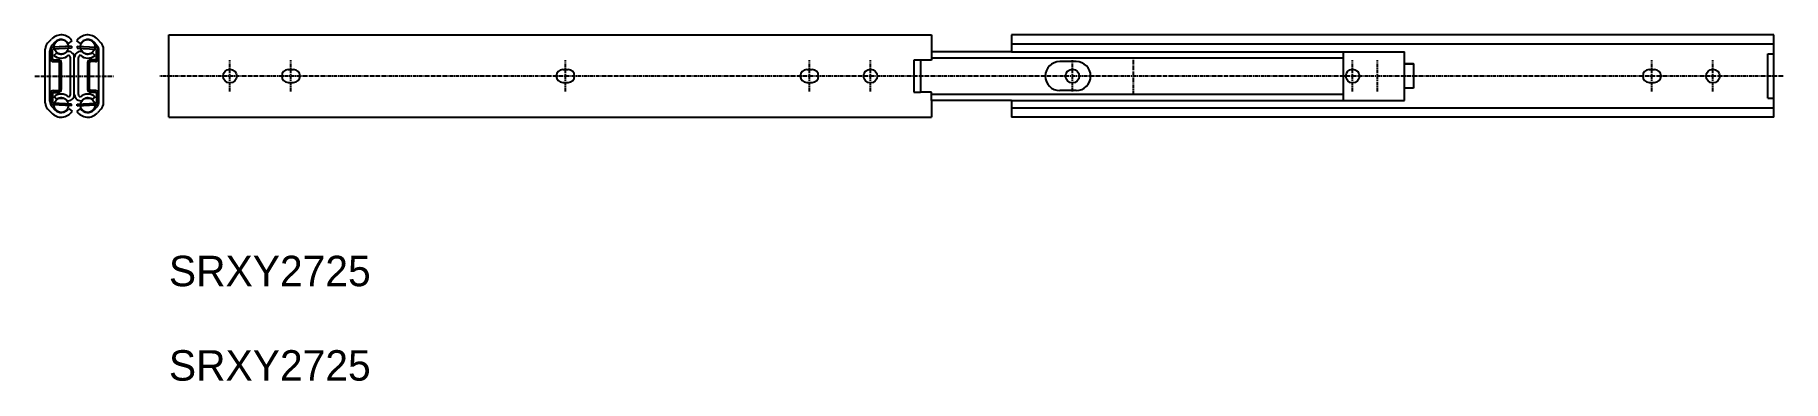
# Model space of a CAD drawing. Extents: x -34 to 539, y 10 to 124.
import ezdxf

# ---------------------------------------------------------------- set-up
doc = ezdxf.new("R2010")
doc.units = 0
doc.linetypes.add('CENTER', pattern=[2, 1.25, -0.25, 0.25, -0.25])
doc.layers.get('0').update_dxf_attribs({"linetype": 'CONTINUOUS'})
doc.layers.add('CENTER', color=1, linetype='CENTER')

msp = doc.modelspace()

# ---------------------------------------------------------------- linework, layer by layer
at = {"color": 7, "linetype": 'CONTINUOUS'}
for p, q in [((-29.76, 120.75), (-28.49, 122.12)), ((-28.24, 120.15), (-27.38, 121.08)), ((-22.95, 120.65), (-21.71, 121.54)), ((-18.97, 120.65), (-20.21, 121.54)), ((-13.67, 120.15), (-14.53, 121.08)), ((-12.15, 120.75), (-13.42, 122.12)), ((10, 123.5), (260, 123.5)), ((10, 96.5), (10, 123.5)), ((260, 123.5), (260, 118)), ((536.2, 123.5), (286.2, 123.5)), ((286.2, 123.5), (286.2, 118)), ((536.2, 120.5), (286.2, 120.5)), ((536.2, 96.5), (536.2, 123.5)), ((-30.51, 101.15), (-30.51, 118.85)), ((-28.98, 101.75), (-28.98, 118.25)), ((-28.78, 115.65), (-28.78, 118.56)), ((-28.18, 115.65), (-28.18, 118.56)), ((-21.88, 119.78), (-27.93, 119.46)), ((-21.88, 119.18), (-27.9, 118.86)), ((-27.88, 115.35), (-26.18, 115.35)), ((-27.88, 114.75), (-26.18, 114.75)), ((-27.72, 116.79), (-26.74, 117.64)), ((-22.28, 103.93), (-22.28, 116.08)), ((-21.88, 119.78), (-21.88, 119.18)), ((-21.01, 103.91), (-21.01, 116.09)), ((-21.01, 103.91), (-21.01, 116.09)), ((-20.03, 119.78), (-13.98, 119.46)), ((-20.03, 119.78), (-20.03, 119.18)), ((-20.03, 119.18), (-14.01, 118.86)), ((-19.64, 103.93), (-19.64, 116.08)), ((-14.03, 115.35), (-15.73, 115.35)), ((-14.03, 114.75), (-15.73, 114.75)), ((-14.19, 116.79), (-15.17, 117.64)), ((-13.73, 115.65), (-13.73, 118.56)), ((-13.13, 115.65), (-13.13, 118.56)), ((-12.93, 101.75), (-12.93, 118.25)), ((-11.41, 101.15), (-11.41, 118.85)), ((254.2, 115.25), (254.2, 104.75)), ((256.37, 115.25), (254.2, 115.25)), ((256.37, 115.25), (256.37, 104.75)), ((260, 115.25), (256.37, 115.25)), ((260, 118), (260, 115.25)), ((286.2, 118), (260, 118)), ((260, 116), (395.1, 116)), ((286.2, 118), (415.1, 118)), ((307.45, 114.75), (302.05, 114.75)), ((395.1, 102), (395.1, 118)), ((415.1, 102), (415.1, 118)), ((534.2, 102.7), (534.2, 117.3)), ((534.2, 117.3), (536.2, 117.3)), ((-25.88, 105.55), (-25.88, 114.45)), ((-25.28, 114.45), (-25.28, 105.55)), ((-16.63, 114.45), (-16.63, 105.55)), ((-16.03, 105.55), (-16.03, 114.45)), ((49.1, 112.1), (50.9, 112.1)), ((139.1, 112.1), (140.9, 112.1)), ((219.1, 112.1), (220.9, 112.1)), ((418.1, 114), (415.1, 114)), ((418.1, 114), (418.1, 106)), ((495.3, 112.1), (497.1, 112.1)), ((-28.78, 104.35), (-28.78, 101.44)), ((-28.18, 104.35), (-28.18, 101.44)), ((-27.88, 105.25), (-26.18, 105.25)), ((-27.88, 104.65), (-26.18, 104.65)), ((-27.72, 103.21), (-26.74, 102.36)), ((-14.03, 105.25), (-15.73, 105.25)), ((-14.03, 104.65), (-15.73, 104.65)), ((-14.19, 103.21), (-15.17, 102.36)), ((-13.73, 104.35), (-13.73, 101.44)), ((-13.13, 104.35), (-13.13, 101.44)), ((49.1, 107.9), (50.9, 107.9)), ((139.1, 107.9), (140.9, 107.9)), ((219.1, 107.9), (220.9, 107.9)), ((254.2, 104.75), (256.37, 104.75)), ((260, 104.75), (256.37, 104.75)), ((260, 102), (260, 104.75)), ((260, 104), (395.1, 104)), ((307.45, 105.25), (302.05, 105.25)), ((418.1, 106), (415.1, 106)), ((495.3, 107.9), (497.1, 107.9)), ((-29.76, 99.25), (-28.49, 97.88)), ((-28.24, 99.85), (-27.38, 98.92)), ((-21.88, 100.22), (-27.93, 100.54)), ((-21.88, 100.82), (-27.9, 101.14)), ((-22.95, 99.35), (-21.71, 98.46)), ((-21.88, 100.22), (-21.88, 100.82)), ((-18.97, 99.35), (-20.21, 98.46)), ((-20.03, 100.82), (-14.01, 101.14)), ((-20.03, 100.22), (-20.03, 100.82)), ((-20.03, 100.22), (-13.98, 100.54)), ((-13.67, 99.85), (-14.53, 98.92)), ((-12.15, 99.25), (-13.42, 97.88)), ((286.2, 102), (260, 102)), ((260, 102), (260, 96.5)), ((286.2, 102), (415.1, 102)), ((286.2, 102), (286.2, 96.5)), ((536.2, 99.5), (286.2, 99.5)), ((534.2, 102.7), (536.2, 102.7)), ((10, 96.5), (260, 96.5)), ((536.2, 96.5), (286.2, 96.5))]:
    msp.add_line(p, q, dxfattribs=at)
msp.add_lwpolyline([(418.1, 106), (415.1, 106), (415.1, 114), (418.1, 114)], close=True, dxfattribs=at)
for centre, radius in [((-25.28, 119.6), 2.38), ((-16.63, 119.6), 2.38), ((30, 110), 2.25), ((240, 110), 2.25), ((306.2, 110), 2.25), ((398.1, 110), 2.25), ((516.2, 110), 2.25), ((-25.28, 100.4), 2.38), ((-16.63, 100.4), 2.38)]:
    msp.add_circle(centre, radius, dxfattribs=at)
for centre, radius, start, end in [((-27.72, 118.85), 2.79, 137.2013, 180), ((-25.33, 119.18), 4.32, 33.0722, 137.1989), ((-25.33, 119.18), 2.8, 31.64993, 137.2017), ((-16.59, 119.18), 4.32, 42.8011, 146.92873), ((-16.59, 119.18), 2.8, 42.7983, 148.3515), ((-14.2, 118.85), 2.79, 0.00287, 42.79726), ((-26.19, 118.25), 2.79, 137.19915, 180.00427), ((-27.88, 118.56), 0.9, 93, 180), ((-27.88, 115.65), 0.9, 180, 270), ((-27.88, 118.56), 0.3, 93, 180), ((-27.88, 115.65), 0.3, 180, 270), ((-25.33, 119.59), 3.68, 229.50137, 310.9227), ((-25.33, 119.59), 2.41, 233.9299, 319.4977), ((-26.18, 114.45), 0.9, 0, 90), ((-26.18, 114.45), 0.3, 0, 90), ((-23.01, 116.09), 2, 0, 104.10685), ((-23.01, 116.09), 0.73, 359.97515, 82.87467), ((-18.91, 116.08), 2, 75.88953, 180), ((-18.91, 116.08), 0.73, 97.1218, 179.9999), ((-16.59, 119.59), 3.68, 229.0773, 310.49912), ((-16.59, 119.59), 2.41, 220.50522, 306.07111), ((-15.73, 114.45), 0.9, 90, 180), ((-15.73, 114.45), 0.3, 90, 180), ((-14.03, 115.65), 0.3, 270, 0), ((-14.03, 115.65), 0.9, 270, 0), ((-14.03, 118.56), 0.3, 0, 86.99996), ((-14.03, 118.56), 0.9, 0, 86.99999), ((-15.72, 118.25), 2.79, 359.99854, 42.79937), ((302.05, 110), 4.75, 90, 270), ((307.45, 110), 4.75, 270, 90), ((49.1, 110), 2.1, 90, 270), ((50.9, 110), 2.1, 270, 90), ((139.1, 110), 2.1, 90, 270), ((140.9, 110), 2.1, 270, 90), ((219.1, 110), 2.1, 90, 270), ((220.9, 110), 2.1, 270, 90), ((495.3, 110), 2.1, 90, 270), ((497.1, 110), 2.1, 270, 90), ((-27.88, 104.35), 0.9, 90, 180), ((-27.88, 104.35), 0.3, 90, 180), ((-25.33, 100.41), 3.68, 49.0783, 130.49674), ((-26.18, 105.55), 0.3, 270, 0), ((-26.18, 105.55), 0.9, 270, 0), ((-23.01, 103.91), 2, 255.89009, 0), ((-23.01, 103.91), 0.73, 277.12329, 0.94838), ((-18.91, 103.91), 2, 180, 284.10991), ((-18.91, 103.91), 0.73, 179.05162, 262.87671), ((-16.59, 100.41), 3.68, 49.50326, 130.9217), ((-15.73, 105.55), 0.9, 180, 270), ((-15.73, 105.55), 0.3, 180, 270), ((-14.03, 104.35), 0.9, 0, 90), ((-14.03, 104.35), 0.3, 0, 90), ((-27.72, 101.15), 2.79, 180, 222.8003), ((-26.19, 101.75), 2.79, 180, 222.8005), ((-27.88, 101.44), 0.9, 180, 267), ((-25.33, 100.82), 4.32, 222.8007, 326.92773), ((-27.88, 101.44), 0.3, 180, 267), ((-25.33, 100.82), 2.8, 222.7997, 328.3498), ((-25.33, 100.41), 2.41, 40.5045, 126.0686), ((-16.59, 100.82), 4.32, 213.07227, 317.1993), ((-16.59, 100.82), 2.8, 211.6502, 317.2003), ((-16.59, 100.41), 2.41, 53.9314, 139.4955), ((-14.03, 101.44), 0.3, 273.00004, 0), ((-14.03, 101.44), 0.9, 273.00001, 0), ((-15.72, 101.75), 2.79, 317.1995, 0), ((-14.2, 101.15), 2.79, 317.1997, 0)]:
    msp.add_arc(centre, radius, start, end, dxfattribs=at)
at = {"layer": 'CENTER', "color": 1, "linetype": 'CENTER'}
for p, q in [((30, 104.9), (30, 115.25)), ((50, 104.9), (50, 115.25)), ((140, 104.9), (140, 115.25)), ((220, 104.9), (220, 115.25)), ((240, 104.9), (240, 115.25)), ((306.2, 104.9), (306.2, 115.25)), ((326.2, 104), (326.2, 116)), ((398.1, 104.9), (398.1, 115.25)), ((406.2, 104.9), (406.2, 115.25)), ((496.2, 104.9), (496.2, 115.25)), ((516.2, 104.9), (516.2, 115.25)), ((-33.91, 110), (-8, 110)), ((539.2, 110), (7, 110))]:
    msp.add_line(p, q, dxfattribs=at)

# ---------------------------------------------------------------- texts
at = {"color": 7, "linetype": 'CONTINUOUS'}
for p in [(10, 41), (10, 10)]:
    msp.add_text('SRXY2725', height=10, dxfattribs=at).set_placement(p)

doc.saveas('drawing.dxf')
